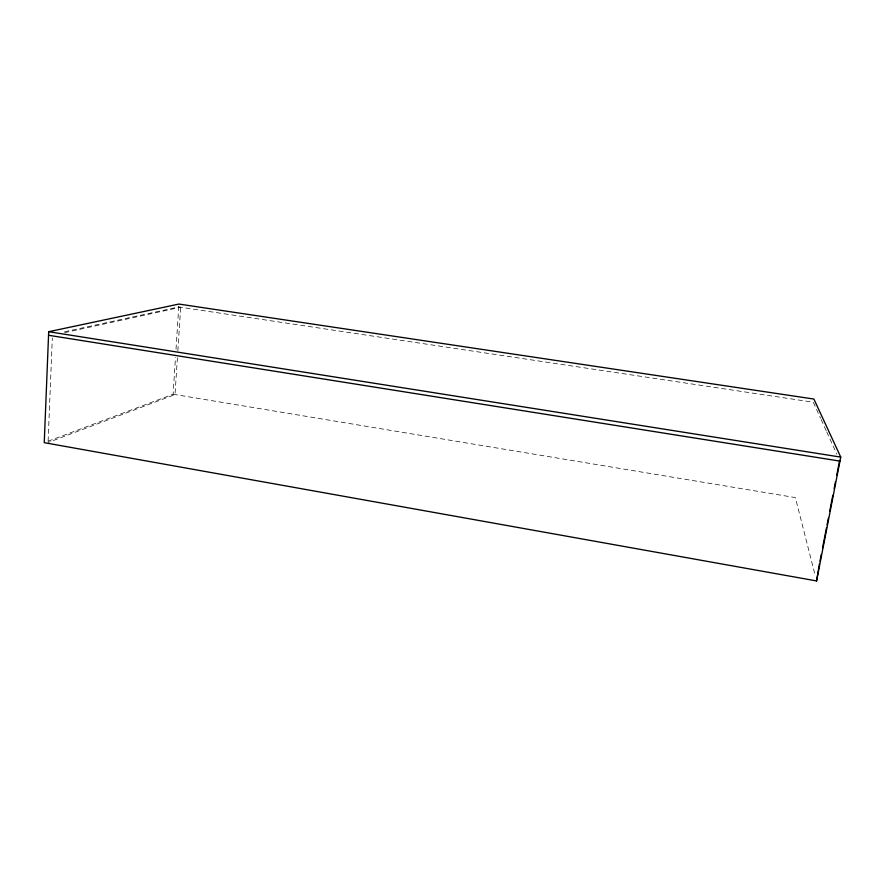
<?xml version="1.0" encoding="UTF-8"?>
<svg xmlns="http://www.w3.org/2000/svg" width="885" height="885" viewBox="0 0 885 885"><rect width="100%" height="100%" fill="white"/><g stroke="black" fill="none" stroke-linecap="round" stroke-linejoin="round"><path stroke-width="0.66" stroke-dasharray="4.42 3.32" d="M48.111 441.139L52.315 338.059M48.111 441.206L173.117 394.234L175.484 357.407M176.015 349.232L178.858 305.026M177.409 357.717L175.02 394.555L48.055 442.511M177.852 350.891L180.872 304.351M64.572 332.66L180.684 307.239M64.649 331.764L178.737 306.951L813.293 402.21L820.583 418.306M173.117 394.234L795.372 497.58L815.306 575.958M821.147 419.534L826.192 430.685M826.756 431.924L836.845 454.204"/><path stroke-width="1.33" d="M48.686 331.709L44.25 442.666L816.567 580.936L840.75 457.114L813.89 399.047L178.925 304.064L48.686 331.709L840.75 457.114M819.466 563.822L816.567 580.936M819.986 561.134L821.302 554.419M822.607 547.704L826.546 527.56M827.066 524.871L828.382 518.156M829.688 511.441L832.829 495.323M834.146 488.597L835.451 481.882M836.767 475.168L839.655 460.399L839.976 461.107L48.553 335.271"/></g></svg>
